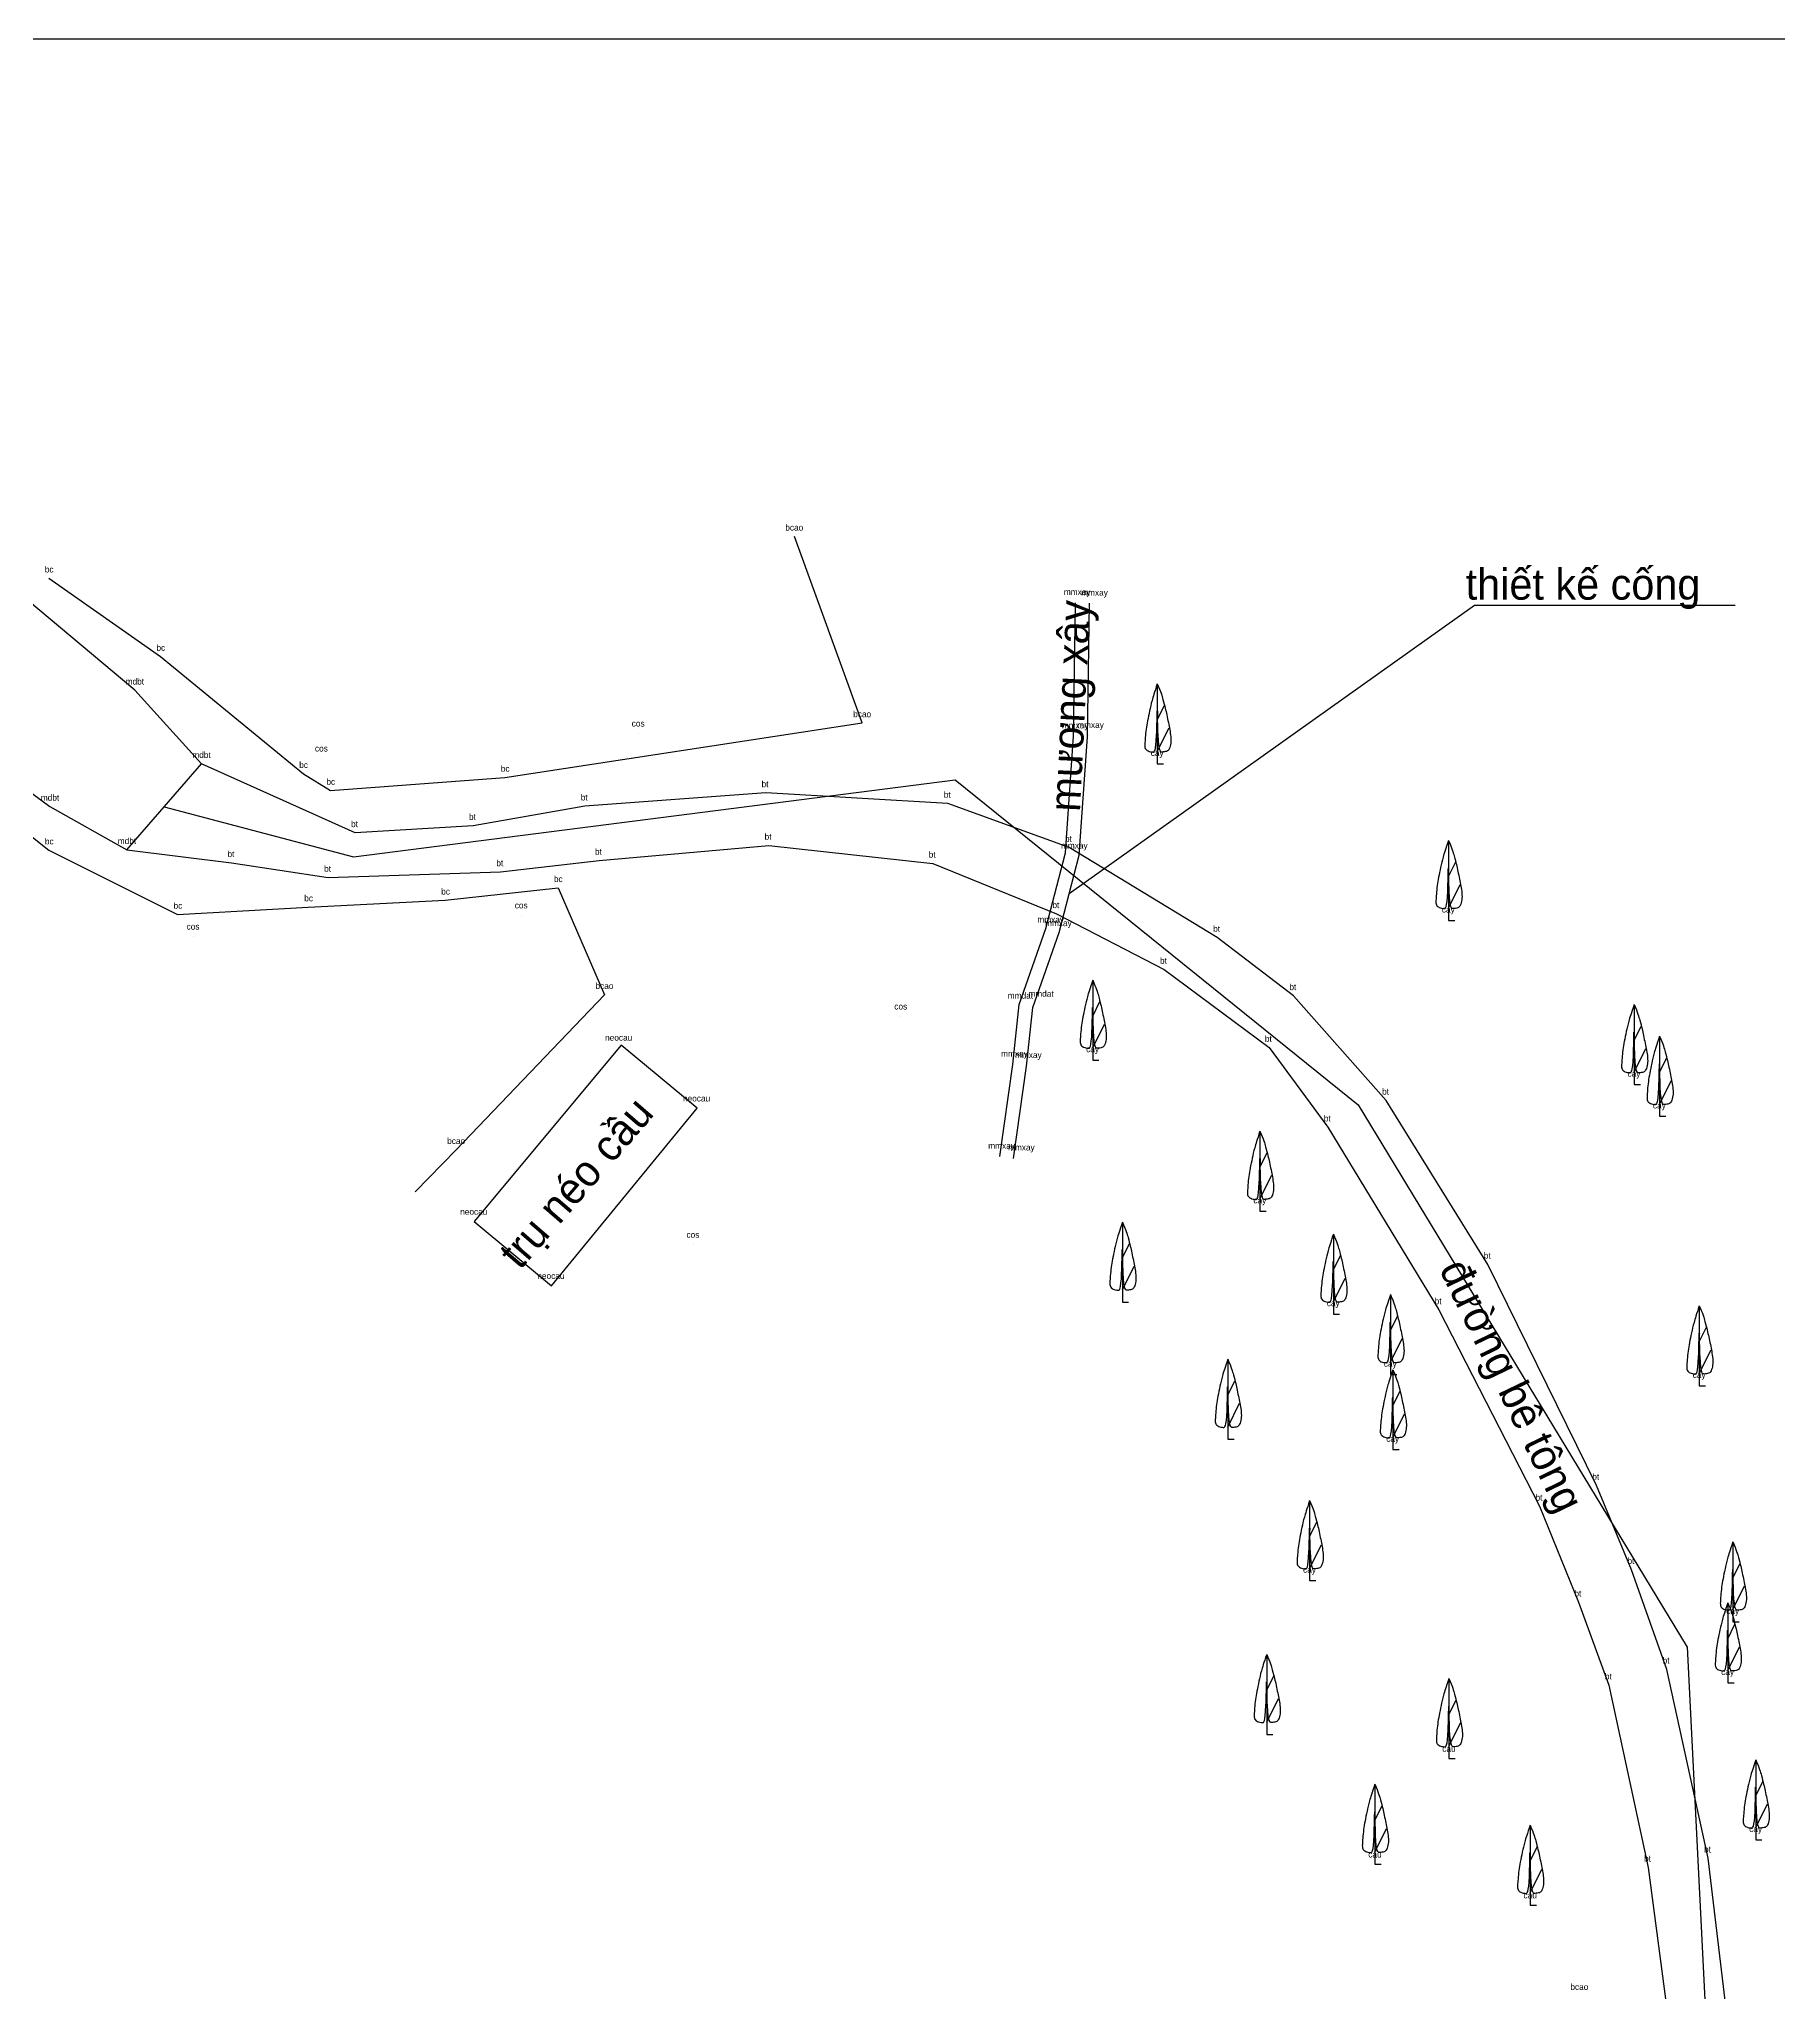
# Model space of a CAD drawing. Extents: x 543979 to 544300, y 1852451 to 1852854.
# Drawn here: x 544010.7 to 544066.9, y 1852791.2 to 1852854.3 of the extents above; entities that cross this region are included whole.
import ezdxf

# ---------------------------------------------------------------- set-up
doc = ezdxf.new("R2010")
doc.units = 0
for name, color, linetype in [('Level 12', 7, 'Continuous'), ('Level 2', 7, 'Continuous'), ('Level 30', 7, 'Continuous'), ('Level 4', 7, 'Continuous'), ('Level 5', 7, 'Continuous'), ('Level 7', 7, 'Continuous'), ('Level 8', 7, 'Continuous')]:
    doc.layers.add(name, color=color, linetype=linetype)

# ---------------------------------------------------------------- blocks, each defined once
blk = doc.blocks.new('POINT_DISPLAY')
blk.add_line((0, 0), (0, 0))
blk = doc.blocks.new('A$C63284C57')
at = {"layer": 'Level 5'}
blk.add_line((9.2, 8.5), (9.2, 0), dxfattribs=at)
for points in [[(9.2, 57.4), (9.2, 13.9)], [(9.2, 57.4), (9.2, 0), (13.7, 0)], [(9.2, 57.4), (9.2, 57.1)], [(9.2, 54.3), (9.9, 55.6)], [(9.2, 31.6), (14.4, 42)], [(9.2, 8.8), (17.7, 25.8)], [(9.2, 13.9), (9.2, 6.5)], [(9.2, 6.5), (9.2, 1.5)], [(9.2, 1.5), (9.2, 0)]]:
    blk.add_lwpolyline(points, dxfattribs=at)
for points in [[(9.2, 57.4), (7.1, 51.1), (5.2, 45.2), (3.6, 38.1), (2.1, 30.7), (1.1, 25.1), (0.5, 18.5), (0.2, 14.1), (0.2, 10.9), (2.4, 9.1), (6.1, 8.3), (9.2, 8.5), (9.2, 57.4), (9.2, 8.5)], [(9.2, 57.4), (11.8, 51.7), (13.4, 45.8), (15, 39.8), (15.9, 35.4), (17.2, 29.5), (18.1, 24.7), (19, 19.4), (19, 14.8), (17.8, 10.3), (16.2, 8.8), (12.6, 8.4), (9.2, 8.5), (9.2, 57.4), (9.2, 8.5)]]:
    blk.add_open_spline(points, degree=3, dxfattribs=at)

msp = doc.modelspace()

# ---------------------------------------------------------------- linework, layer by layer
at = {"layer": 'Level 12'}
msp.add_lwpolyline([(544065.503, 1852835.998), (544057.076, 1852835.998), (544043.989, 1852826.683)], dxfattribs=at)
at = {"layer": 'Level 30'}
for points in [[(544065.345, 1852789.494), (544064.627, 1852795.533), (544063.291, 1852801.636), (544062.156, 1852804.853), (544061.02, 1852807.574), (544057.514, 1852814.716), (544054.23, 1852820.011), (544051.235, 1852823.387), (544048.774, 1852825.271), (544043.986, 1852828.174), (544040.071, 1852829.601), (544034.186, 1852829.941), (544028.345, 1852829.512), (544024.736, 1852828.882), (544020.926, 1852828.651), (544015.96, 1852830.884), (544013.806, 1852833.256), (544010.343, 1852836.167), (544010.043, 1852835.85)], [(544007.54, 1852832.781), (544007.322, 1852832.419), (544009.5, 1852830.653), (544011.065, 1852829.505), (544013.552, 1852828.104), (544016.935, 1852827.683), (544020.056, 1852827.211), (544025.619, 1852827.389), (544028.805, 1852827.758), (544034.284, 1852828.243), (544039.584, 1852827.665), (544043.58, 1852826.035), (544047.055, 1852824.236), (544050.444, 1852821.716), (544052.347, 1852819.146), (544055.926, 1852813.242), (544059.184, 1852806.901), (544060.442, 1852803.803), (544061.423, 1852801.125), (544062.691, 1852795.241), (544063.466, 1852789.362)]]:
    msp.add_lwpolyline(points, dxfattribs=at)
at = {"layer": 'Level 5'}
for points in [[(544011.033, 1852836.875), (544014.64, 1852834.344), (544019.252, 1852830.56), (544020.13, 1852830.017), (544025.764, 1852830.44), (544037.306, 1852832.201), (544035.113, 1852838.228)], [(544006.493, 1852831.702), (544011.036, 1852828.093), (544015.192, 1852826.014), (544019.413, 1852826.256), (544023.838, 1852826.473), (544027.48, 1852826.876), (544028.982, 1852823.424), (544024.192, 1852818.417), (544022.86, 1852817.06)]]:
    msp.add_lwpolyline(points, dxfattribs=at)
at = {"layer": 'Level 7'}
msp.add_lwpolyline([(543978.615, 1852450.537), (544299.752, 1852450.537), (544299.752, 1852854.289), (543978.615, 1852854.289)], close=True, dxfattribs=at)
msp.add_lwpolyline([(544014.756, 1852829.494), (544020.876, 1852827.877), (544040.308, 1852830.369), (544053.319, 1852819.865), (544063.947, 1852802.356), (544064.766, 1852786.009), (544068.017, 1852758.742), (544058.393, 1852727.963), (544062.501, 1852716.249), (544077.428, 1852701.777), (544095.147, 1852681.016), (544073.17, 1852629.92), (544090.541, 1852615.132), (544108.662, 1852607.09), (544129.138, 1852583.378), (544138.466, 1852545.04), (544145.359, 1852518.958), (544149.164, 1852495.265), (544154.088, 1852483.728), (544194.45, 1852482.573), (544232.183, 1852518.639)], dxfattribs=at)
at = {"layer": 'Level 8'}
for points in [[(544041.747, 1852818.195), (544042.164, 1852821.17), (544042.378, 1852823.112), (544043.235, 1852825.561), (544043.865, 1852828.008), (544044.128, 1852831.772), (544044.191, 1852836.082)], [(544042.193, 1852818.132), (544042.611, 1852821.114), (544042.82, 1852823.012), (544043.666, 1852825.43), (544044.311, 1852827.936), (544044.578, 1852831.753), (544044.64, 1852836.075)], [(544013.552, 1852828.104), (544015.96, 1852830.884)], [(544029.518, 1852821.799), (544024.771, 1852816.099), (544027.264, 1852814.026), (544031.968, 1852819.758), (544029.518, 1852821.799)]]:
    msp.add_lwpolyline(points, dxfattribs=at)

# ---------------------------------------------------------------- block references
at = {"xscale": 0.04499827870167792, "yscale": 0.04499827870167792}
for p in [(544046.422, 1852830.88), (544055.825, 1852825.825), (544044.335, 1852821.314), (544061.822, 1852820.522), (544062.644, 1852819.498), (544049.738, 1852816.432), (544045.293, 1852813.5), (544052.108, 1852813.112), (544053.951, 1852811.156), (544063.928, 1852810.793), (544048.697, 1852809.067), (544054.028, 1852808.731), (544051.342, 1852804.501), (544065.011, 1852803.168), (544064.847, 1852801.202), (544049.954, 1852799.537), (544055.839, 1852798.754), (544065.751, 1852796.128), (544053.447, 1852795.34), (544058.462, 1852794.019)]:
    msp.add_blockref('A$C63284C57', p, dxfattribs=at)
at = {"layer": 'Level 2', "xscale": 0.1, "yscale": 0.10000000000000002}
for p in [(544035.113, 1852838.228), (544011.033, 1852836.875), (544044.191, 1852836.082), (544044.75, 1852836.058), (544014.64, 1852834.344), (544013.806, 1852833.256), (544030.073, 1852831.867), (544037.306, 1852832.201), (544044.128, 1852831.772), (544044.62, 1852831.785), (544019.84, 1852831.06), (544015.96, 1852830.884), (544019.252, 1852830.56), (544025.764, 1852830.44), (544046.837, 1852830.88), (544020.13, 1852830.017), (544034.186, 1852829.941), (544011.065, 1852829.505), (544028.345, 1852829.512), (544040.071, 1852829.601), (544020.926, 1852828.651), (544024.736, 1852828.882), (544011.036, 1852828.093), (544013.552, 1852828.104), (544034.284, 1852828.243), (544043.986, 1852828.174), (544044.097, 1852827.89), (544016.935, 1852827.683), (544020.056, 1852827.211), (544025.619, 1852827.389), (544028.805, 1852827.758), (544039.584, 1852827.665), (544027.48, 1852826.876), (544015.192, 1852826.014), (544019.413, 1852826.256), (544023.838, 1852826.473), (544026.294, 1852825.993), (544043.58, 1852826.035), (544015.694, 1852825.308), (544043.334, 1852825.501), (544043.583, 1852825.386), (544056.241, 1852825.825), (544048.774, 1852825.271), (544047.055, 1852824.236), (544028.982, 1852823.424), (544042.378, 1852823.112), (544043.044, 1852823.172), (544051.235, 1852823.387), (544038.555, 1852822.728), (544029.453, 1852821.721), (544050.444, 1852821.716), (544042.164, 1852821.17), (544042.612, 1852821.127), (544044.75, 1852821.314), (544062.238, 1852820.522), (544031.968, 1852819.758), (544054.23, 1852820.011), (544052.347, 1852819.146), (544063.059, 1852819.498), (544024.192, 1852818.417), (544041.747, 1852818.195), (544042.387, 1852818.141), (544024.771, 1852816.099), (544050.153, 1852816.432), (544031.84, 1852815.355), (544057.514, 1852814.716), (544027.264, 1852814.026), (544052.524, 1852813.112), (544055.926, 1852813.242), (544054.367, 1852811.156), (544064.343, 1852810.793), (544054.443, 1852808.731), (544061.02, 1852807.574), (544059.184, 1852806.901), (544051.758, 1852804.501), (544062.156, 1852804.853), (544060.442, 1852803.803), (544065.426, 1852803.168), (544063.291, 1852801.636), (544061.423, 1852801.125), (544065.262, 1852801.202), (544056.254, 1852798.754), (544066.167, 1852796.128), (544053.862, 1852795.34), (544062.691, 1852795.241), (544064.627, 1852795.533), (544058.878, 1852794.019)]:
    msp.add_blockref('POINT_DISPLAY', p, dxfattribs=at)

# ---------------------------------------------------------------- texts
at = {"layer": 'Level 4'}
for s, p in [('bcao', (544034.819, 1852838.414)), ('bc', (544010.9, 1852837.061)), ('mmxay', (544043.817, 1852836.335)), ('mmxay', (544044.377, 1852836.311)), ('bc', (544014.507, 1852834.53)), ('mdbt', (544013.513, 1852833.442)), ('cos', (544029.859, 1852832.086)), ('bcao', (544037.013, 1852832.387)), ('mmxay', (544043.754, 1852832.025)), ('mmxay', (544044.247, 1852832.038)), ('mdbt', (544015.666, 1852831.07)), ('cos', (544019.626, 1852831.279)), ('cay', (544046.624, 1852831.133)), ('bc', (544019.119, 1852830.746)), ('bc', (544019.997, 1852830.203)), ('bc', (544025.63, 1852830.626)), ('mdbt', (544010.772, 1852829.691)), ('bt', (544028.212, 1852829.698)), ('bt', (544034.053, 1852830.127)), ('bt', (544039.938, 1852829.787)), ('bt', (544024.602, 1852829.068)), ('bc', (544010.903, 1852828.279)), ('mdbt', (544013.259, 1852828.29)), ('bt', (544020.793, 1852828.837)), ('bt', (544034.151, 1852828.429)), ('bt', (544043.853, 1852828.36)), ('bt', (544016.802, 1852827.869)), ('bt', (544028.671, 1852827.944)), ('bt', (544039.451, 1852827.851)), ('mmxay', (544043.723, 1852828.143)), ('bt', (544019.923, 1852827.397)), ('bt', (544025.486, 1852827.575)), ('bc', (544027.347, 1852827.062)), ('bc', (544019.28, 1852826.442)), ('bc', (544023.705, 1852826.659)), ('bc', (544015.059, 1852826.2)), ('cos', (544026.081, 1852826.212)), ('bt', (544043.447, 1852826.221)), ('cay', (544056.027, 1852826.078)), ('cos', (544015.481, 1852825.527)), ('mmxay', (544042.96, 1852825.754)), ('mmxay', (544043.21, 1852825.639)), ('bt', (544048.64, 1852825.457)), ('bt', (544046.922, 1852824.422)), ('bcao', (544028.688, 1852823.61)), ('mmdat', (544042.005, 1852823.298)), ('mmdat', (544042.671, 1852823.358)), ('bt', (544051.102, 1852823.573)), ('cos', (544038.341, 1852822.947)), ('neocau', (544029, 1852821.94)), ('mmxay', (544041.791, 1852821.423)), ('mmxay', (544042.239, 1852821.38)), ('cay', (544044.537, 1852821.567)), ('bt', (544050.31, 1852821.902)), ('cay', (544062.024, 1852820.775)), ('bt', (544054.096, 1852820.197)), ('neocau', (544031.515, 1852819.977)), ('cay', (544062.846, 1852819.751)), ('bt', (544052.214, 1852819.332)), ('bcao', (544023.898, 1852818.603)), ('mmxay', (544041.374, 1852818.448)), ('mmxay', (544042.013, 1852818.394)), ('neocau', (544024.318, 1852816.318)), ('cay', (544049.94, 1852816.685)), ('cos', (544031.627, 1852815.574)), ('bt', (544057.381, 1852814.902)), ('neocau', (544026.81, 1852814.245)), ('cay', (544052.31, 1852813.365)), ('bt', (544055.793, 1852813.428)), ('cay', (544054.153, 1852811.409)), ('cay', (544064.13, 1852811.046)), ('cay', (544054.23, 1852808.984)), ('bt', (544060.886, 1852807.76)), ('bt', (544059.051, 1852807.087)), ('bt', (544062.023, 1852805.039)), ('cay', (544051.544, 1852804.754)), ('bt', (544060.308, 1852803.989)), ('cay', (544065.213, 1852803.421)), ('bt', (544063.158, 1852801.822)), ('bt', (544061.29, 1852801.311)), ('cay', (544065.049, 1852801.455)), ('cau', (544056.041, 1852798.973)), ('cay', (544065.953, 1852796.381)), ('cau', (544053.649, 1852795.559)), ('bt', (544064.494, 1852795.719)), ('bt', (544062.557, 1852795.427)), ('cau', (544058.664, 1852794.238)), ('bcao', (544060.178, 1852791.28))]:
    msp.add_text(s, height=0.2, dxfattribs=at).set_placement(p)
at = {"layer": 'Level 7'}
msp.add_text('thiết kế cống', height=1, dxfattribs=at).set_placement((544056.795, 1852836.183))
for s, rotation, p in [('mương xây', 87.20799, (544044.337, 1852829.319)), ('trụ néo cầu', 49.2149, (544026.249, 1852814.504)), ('đường bê tông', 295.73793, (544055.928, 1852814.569))]:
    msp.add_text(s, height=1, rotation=rotation, dxfattribs=at).set_placement(p)

doc.saveas('drawing.dxf')
